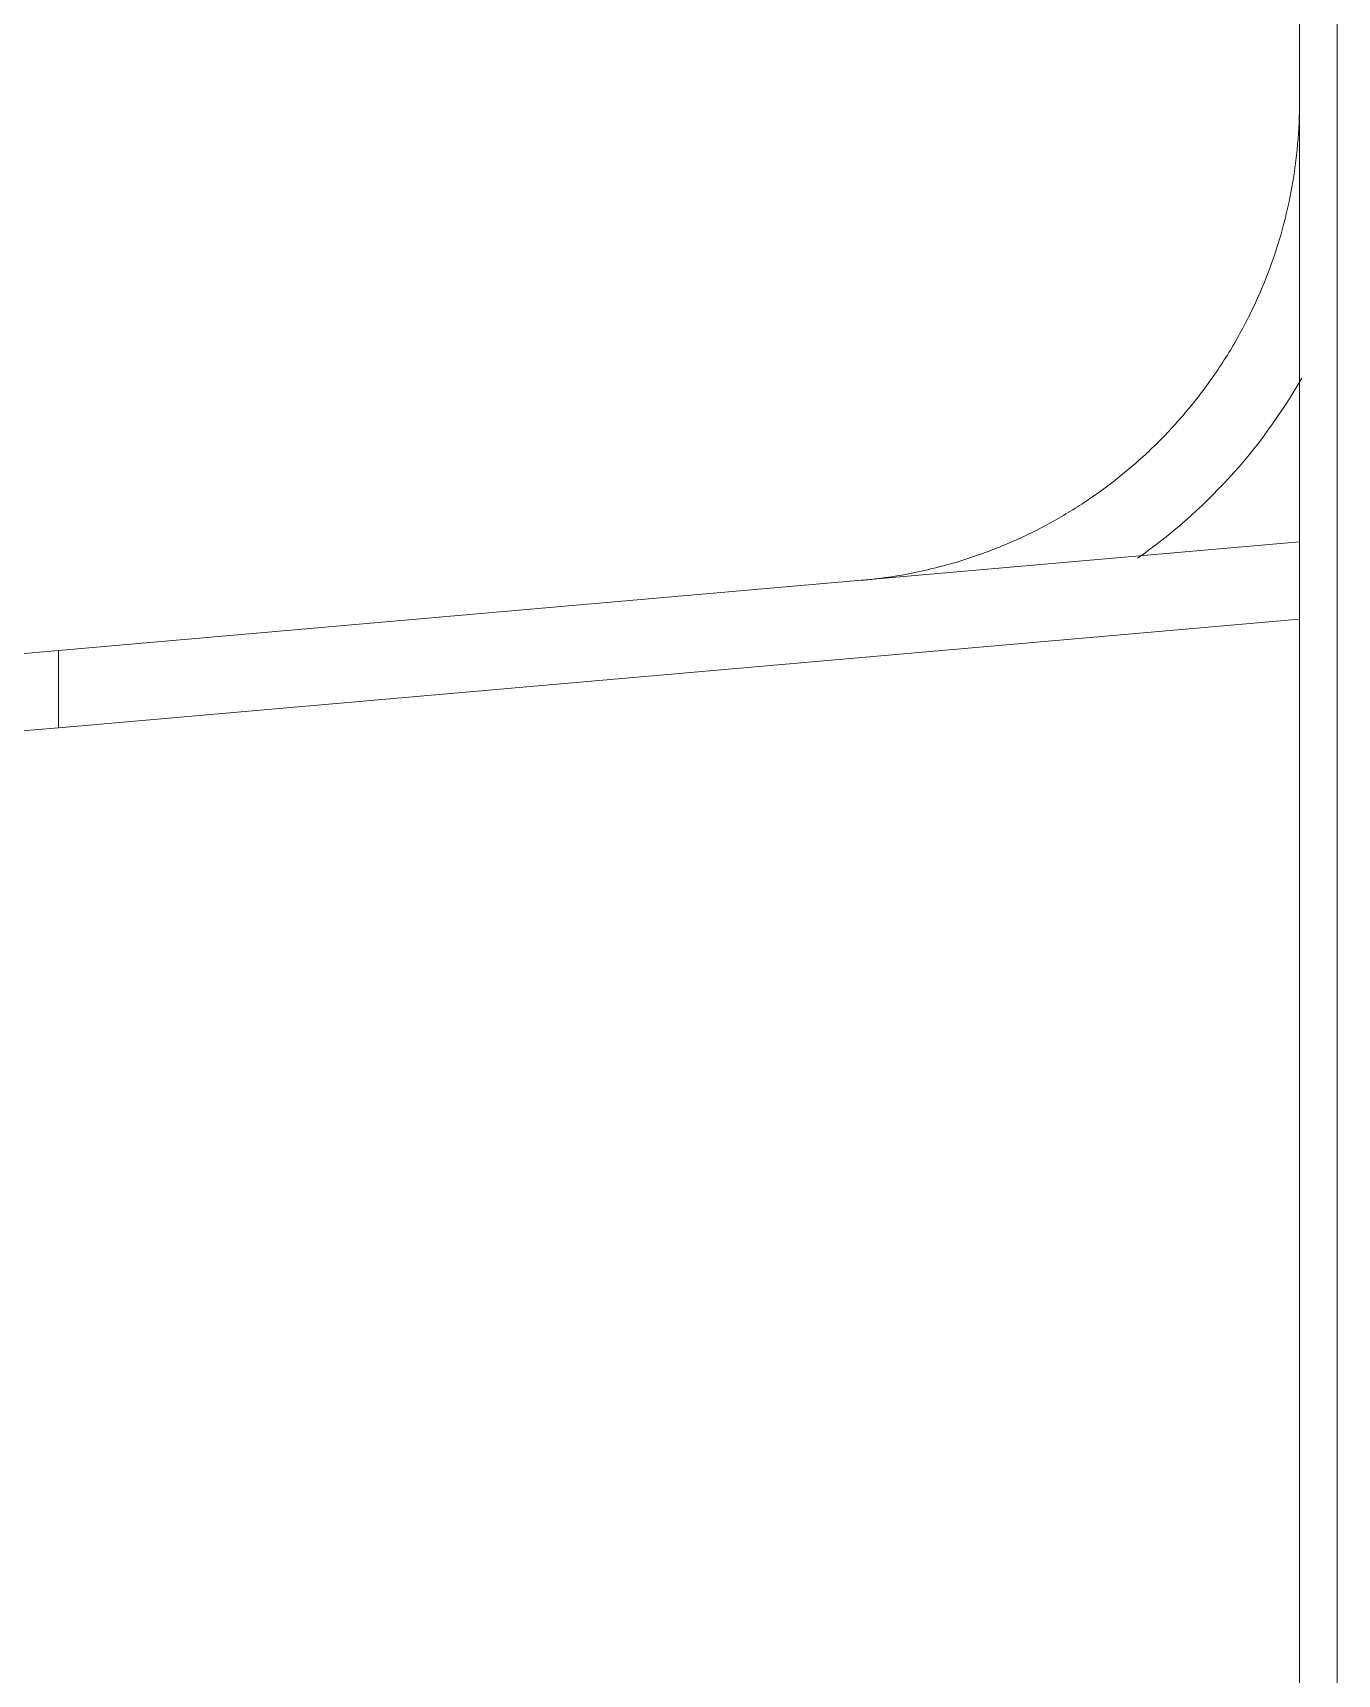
# Model space of a CAD drawing. Header units: millimetres. Extents: x 14183 to 14777, y -4239 to -3399.
# Drawn here: x 14660.48 to 14677.45, y -4004.53 to -3983.18 of the extents above; entities that cross this region are included whole.
import ezdxf

# ---------------------------------------------------------------- set-up
doc = ezdxf.new("R2010")
doc.units = ezdxf.units.MM
doc.header["$LTSCALE"] = 0.1
doc.layers.get('0').update_dxf_attribs({"lineweight": 15})

msp = doc.modelspace()

# ---------------------------------------------------------------- linework, layer by layer
at = {"linetype": 'Continuous', "lineweight": 18, "extrusion": (-1, -2.22045e-16, 0)}
for p, q in [((14676.96, -3950.357), (14676.96, -4018.743)), ((14676.96, -3954.602), (14676.96, -3984.079)), ((14660.814, -3991.219), (14676.96, -3989.806)), ((14647.872, -3992.351), (14660.814, -3991.219))]:
    msp.add_line(p, q, dxfattribs=at)
at = {"linetype": 'Continuous', "lineweight": 13, "extrusion": (-1, -2.22045e-16, 0)}
for p, q in [((14677.449, -4018.735), (14677.449, -3950.28)), ((14676.96, -3990.809), (14660.814, -3992.222)), ((14660.814, -3992.222), (14647.951, -3993.347))]:
    msp.add_line(p, q, dxfattribs=at)
at = {"linetype": 'Continuous', "lineweight": 18}
for points, knots in [([(14671.254, -3990.305), (14671.375, -3990.295), (14671.612, -3990.267), (14671.957, -3990.207), (14672.288, -3990.129), (14672.5, -3990.068), (14672.811, -3989.969), (14673.009, -3989.894), (14673.386, -3989.731), (14673.565, -3989.642), (14673.903, -3989.455), (14674.062, -3989.357), (14674.362, -3989.154), (14674.502, -3989.049), (14674.765, -3988.838), (14674.887, -3988.73), (14675.058, -3988.569), (14675.113, -3988.515), (14675.192, -3988.435), (14675.231, -3988.395), (14675.275, -3988.348), (14675.296, -3988.325), (14675.307, -3988.313), (14675.312, -3988.307), (14675.315, -3988.304), (14675.316, -3988.303), (14675.317, -3988.302), (14675.317, -3988.302), (14675.317, -3988.302), (14675.317, -3988.301), (14675.318, -3988.301), (14675.318, -3988.301), (14675.454, -3988.152), (14675.583, -3987.997), (14675.824, -3987.677), (14675.936, -3987.512), (14676.143, -3987.175), (14676.237, -3987.002), (14676.409, -3986.651), (14676.486, -3986.472), (14676.623, -3986.111), (14676.683, -3985.928), (14676.784, -3985.561), (14676.827, -3985.375), (14676.894, -3985.004), (14676.918, -3984.819), (14676.951, -3984.448), (14676.96, -3984.263), (14676.96, -3984.079)], [0, 0, 0, 0, 0.03125, 0.0625, 0.09375, 0.125, 0.125, 0.1875, 0.1875, 0.25, 0.25, 0.3125, 0.3125, 0.375, 0.375, 0.4375, 0.4375, 0.46875, 0.46875, 0.484375, 0.492188, 0.496094, 0.498047, 0.499023, 0.499512, 0.499756, 0.499878, 0.499939, 0.499969, 0.499985, 0.499985, 0.5, 0.5, 0.5625, 0.5625, 0.625, 0.625, 0.6875, 0.6875, 0.75, 0.75, 0.8125, 0.8125, 0.875, 0.875, 0.9375, 0.9375, 1, 1, 1, 1]), ([(14676.987, -3987.676), (14676.72, -3988.143), (14676.089, -3989.009), (14675.283, -3989.715), (14674.851, -3990.017)], [0, 0, 0, 0, 0.505284, 1, 1, 1, 1])]:
    msp.add_open_spline(points, degree=3, knots=knots, dxfattribs=at)
at = {"linetype": 'Continuous', "lineweight": 13}
msp.add_open_spline([(14660.814, -3992.222), (14660.814, -3992.219), (14660.814, -3992.214), (14660.814, -3992.207), (14660.814, -3992.199), (14660.814, -3992.192), (14660.814, -3992.184), (14660.814, -3992.177), (14660.814, -3992.169), (14660.814, -3992.162), (14660.814, -3992.154), (14660.814, -3992.147), (14660.814, -3992.14), (14660.814, -3992.132), (14660.814, -3992.125), (14660.814, -3992.118), (14660.814, -3992.111), (14660.814, -3992.103), (14660.814, -3992.096), (14660.814, -3992.089), (14660.814, -3992.082), (14660.814, -3992.075), (14660.814, -3992.067), (14660.814, -3992.06), (14660.814, -3992.053), (14660.814, -3992.046), (14660.814, -3992.039), (14660.814, -3992.032), (14660.814, -3992.025), (14660.814, -3992.018), (14660.814, -3992.011), (14660.814, -3992.004), (14660.814, -3991.998), (14660.814, -3991.991), (14660.814, -3991.984), (14660.814, -3991.977), (14660.814, -3991.97), (14660.814, -3991.964), (14660.814, -3991.957), (14660.814, -3991.95), (14660.814, -3991.943), (14660.814, -3991.937), (14660.814, -3991.93), (14660.814, -3991.924), (14660.814, -3991.917), (14660.814, -3991.911), (14660.814, -3991.904), (14660.814, -3991.898), (14660.814, -3991.891), (14660.814, -3991.885), (14660.814, -3991.878), (14660.814, -3991.872), (14660.814, -3991.866), (14660.814, -3991.859), (14660.814, -3991.853), (14660.814, -3991.847), (14660.814, -3991.841), (14660.814, -3991.835), (14660.814, -3991.829), (14660.814, -3991.822), (14660.814, -3991.816), (14660.814, -3991.81), (14660.814, -3991.804), (14660.814, -3991.798), (14660.814, -3991.793), (14660.814, -3991.787), (14660.814, -3991.781), (14660.814, -3991.775), (14660.814, -3991.769), (14660.814, -3991.763), (14660.814, -3991.758), (14660.814, -3991.752), (14660.814, -3991.746), (14660.814, -3991.741), (14660.814, -3991.735), (14660.814, -3991.729), (14660.814, -3991.724), (14660.814, -3991.718), (14660.814, -3991.713), (14660.814, -3991.708), (14660.814, -3991.702), (14660.814, -3991.697), (14660.814, -3991.691), (14660.814, -3991.686), (14660.814, -3991.681), (14660.814, -3991.676), (14660.814, -3991.67), (14660.814, -3991.665), (14660.814, -3991.66), (14660.814, -3991.655), (14660.814, -3991.65), (14660.814, -3991.645), (14660.814, -3991.64), (14660.814, -3991.635), (14660.814, -3991.63), (14660.814, -3991.625), (14660.814, -3991.62), (14660.814, -3991.616), (14660.814, -3991.611), (14660.814, -3991.606), (14660.814, -3991.601), (14660.814, -3991.597), (14660.814, -3991.592), (14660.814, -3991.587), (14660.814, -3991.583), (14660.814, -3991.578), (14660.814, -3991.574), (14660.814, -3991.569), (14660.814, -3991.565), (14660.814, -3991.56), (14660.814, -3991.556), (14660.814, -3991.552), (14660.814, -3991.547), (14660.814, -3991.543), (14660.814, -3991.539), (14660.814, -3991.535), (14660.814, -3991.531), (14660.814, -3991.526), (14660.814, -3991.522), (14660.814, -3991.518), (14660.814, -3991.512), (14660.814, -3991.503), (14660.814, -3991.493), (14660.814, -3991.482), (14660.814, -3991.472), (14660.814, -3991.462), (14660.814, -3991.452), (14660.814, -3991.442), (14660.814, -3991.433), (14660.814, -3991.423), (14660.814, -3991.414), (14660.814, -3991.405), (14660.814, -3991.396), (14660.814, -3991.388), (14660.814, -3991.38), (14660.814, -3991.371), (14660.814, -3991.364), (14660.814, -3991.356), (14660.814, -3991.348), (14660.814, -3991.341), (14660.814, -3991.334), (14660.814, -3991.327), (14660.814, -3991.32), (14660.814, -3991.314), (14660.814, -3991.308), (14660.814, -3991.301), (14660.814, -3991.296), (14660.814, -3991.29), (14660.814, -3991.285), (14660.814, -3991.279), (14660.814, -3991.274), (14660.814, -3991.27), (14660.814, -3991.265), (14660.814, -3991.261), (14660.814, -3991.257), (14660.814, -3991.253), (14660.814, -3991.249), (14660.814, -3991.245), (14660.814, -3991.242), (14660.814, -3991.239), (14660.814, -3991.236), (14660.814, -3991.234), (14660.814, -3991.231), (14660.814, -3991.229), (14660.814, -3991.227), (14660.814, -3991.225), (14660.814, -3991.224), (14660.814, -3991.222), (14660.814, -3991.221), (14660.814, -3991.22), (14660.814, -3991.219), (14660.814, -3991.219), (14660.814, -3991.219), (14660.814, -3991.219), (14660.814, -3991.219)], degree=3, knots=[0, 0, 0, 0, 0.004787, 0.009564, 0.014332, 0.019089, 0.023835, 0.028572, 0.033299, 0.038016, 0.042722, 0.047418, 0.052105, 0.056781, 0.061447, 0.066103, 0.070749, 0.075385, 0.080011, 0.084626, 0.089232, 0.093827, 0.098413, 0.102988, 0.107553, 0.112108, 0.116653, 0.121188, 0.125713, 0.130227, 0.134732, 0.139226, 0.143711, 0.148185, 0.152649, 0.157104, 0.161548, 0.165982, 0.170405, 0.174819, 0.179223, 0.183617, 0.188, 0.192373, 0.196737, 0.20109, 0.205433, 0.209766, 0.214089, 0.218402, 0.222705, 0.226998, 0.23128, 0.235553, 0.239815, 0.244068, 0.24831, 0.252542, 0.256764, 0.260976, 0.265178, 0.26937, 0.273552, 0.277723, 0.281885, 0.286037, 0.290178, 0.294309, 0.298431, 0.302542, 0.306643, 0.310734, 0.314815, 0.318886, 0.322947, 0.326997, 0.331038, 0.335069, 0.339089, 0.3431, 0.3471, 0.35109, 0.35507, 0.359041, 0.363001, 0.366951, 0.37089, 0.37482, 0.37874, 0.38265, 0.386549, 0.390439, 0.394318, 0.398188, 0.402047, 0.405896, 0.409735, 0.413564, 0.417383, 0.421192, 0.424991, 0.42878, 0.432559, 0.436328, 0.440086, 0.443835, 0.447573, 0.451302, 0.45502, 0.458728, 0.462427, 0.466115, 0.469793, 0.473461, 0.477119, 0.480767, 0.484405, 0.488032, 0.49165, 0.495258, 0.498855, 0.508648, 0.518428, 0.528194, 0.537947, 0.547687, 0.557414, 0.567128, 0.576828, 0.586516, 0.59619, 0.605851, 0.6155, 0.625135, 0.634757, 0.644366, 0.653962, 0.663546, 0.673116, 0.682673, 0.692217, 0.701749, 0.711267, 0.720772, 0.730265, 0.739745, 0.749211, 0.758665, 0.768106, 0.777535, 0.78695, 0.796353, 0.805743, 0.81512, 0.824484, 0.833836, 0.843174, 0.8525, 0.861814, 0.871115, 0.880403, 0.889678, 0.898941, 0.908191, 0.917428, 0.926653, 0.935865, 0.945065, 0.954252, 0.963427, 0.972589, 0.981738, 0.990875, 1, 1, 1, 1], dxfattribs=at)

doc.saveas('drawing.dxf')
